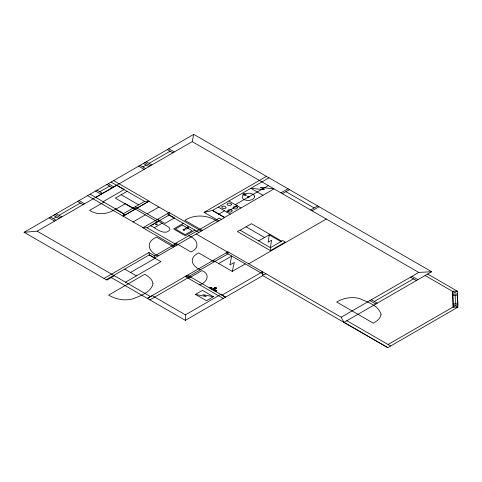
<?xml version="1.0" encoding="UTF-8"?>
<svg xmlns="http://www.w3.org/2000/svg" width="482" height="482" viewBox="0 0 482 482"><rect width="100%" height="100%" fill="white"/><g stroke="black" fill="none" stroke-linecap="round" stroke-linejoin="round"><path stroke-width="0.72" d="M270.414 250.622L285.272 242.036L282.729 240.572L270.414 247.682L239.916 230.077L237.373 231.547L270.414 250.622L270.414 247.682L271.535 240.253L268.149 242.211L269.281 234.776M111.252 277.566L185.341 320.343L185.425 314.824L220.786 294.412L225.522 297.141M147.046 227.763L174.791 243.784L174.876 246.278L142.889 227.811L147.046 227.763L168.995 215.093L169.254 212.592L201.247 231.059M114.385 275.758L106.884 280.09L24.1 232.294L37.144 231.167L192.222 141.636L193.722 134.364L431.667 271.74L343.901 322.416L341.16 317.216L227.968 251.845L185.239 276.511L223.244 298.454M87.573 195.65L123.049 216.129L123.633 213.532L144.588 201.434L149.095 201.096L113.619 180.611M232.246 271.384L234.306 262.395L229.884 264.955L231.697 256.026L218.677 263.546L213.225 260.352M262.979 195.27L250.905 188.305L264.473 189.721L260.364 187.347L274.035 188.89L224.443 217.509L212.484 210.447L224.714 217.509L154.71 257.924L149.354 254.833L148.92 252.55L104.052 278.457M24.1 232.294L193.722 134.364M53.309 218.635L56.165 216.984M59.099 215.291L80.301 203.049M99.792 191.8L109.625 186.118M142.883 166.923L146.13 165.043M149.065 163.35L170.068 151.221M95.713 197.409L116.765 185.257L124.169 189.528L103.118 201.687M103.889 202.133L89.58 210.393C97.581 215.532 108.113 214.357 115.65 208.923M127.061 191.366L115.319 198.144L132.797 208.236M123.049 216.129L149.095 201.096M135.4 209.098L123.157 216.165L143.112 227.685M137.195 208.061L148.932 201.283L168.887 212.803M133.134 221.925L145.377 214.858M147.173 213.821L158.909 207.043M142.889 227.811L169.254 212.592M154.306 227.745C158.295 230.504 166.435 235.276 169.983 229.522L169.345 227.853L167.941 226.618L158.614 221.196L150.788 225.715L154.306 227.745L162.133 223.232M183.256 223.359L173.55 228.962L185.293 235.74L194.999 230.137M218.888 220.87L204.115 212.345L266.45 176.352M212.387 210.544L268.992 177.822M218.659 214.165L224.588 210.742M268.347 185.582L235.343 204.639L237.421 205.838L226.757 211.996M106.245 279.723L149.354 254.833M174.791 243.784L219.226 218.129L221.431 219.406M148.92 252.55L154.71 255.894L175.237 244.043L176.996 245.061M130.538 272.475L155.071 258.31M125.489 282.169L160.94 261.696L149.203 254.918M280.946 192.86L287.995 188.793M282.416 193.704L289.459 189.637M240.157 230.215L251.453 223.696L281.717 241.157M147.305 298.376L187.444 275.204L225.486 297.165M147.45 298.466L152.27 295.683L185.425 314.824M149.866 299.858L190.01 276.686M188.462 278.373L201.892 270.625C210.899 274.204 207.061 282.422 199.656 284.838M310.601 209.977L317.644 205.91M258.671 240.904L269.974 234.373M312.065 210.827L319.114 206.76M245.29 263.877L232.27 271.396L218.677 263.546M195.475 294.388L202.416 290.381L213.424 296.737L206.489 300.744L195.475 294.388L206.23 296.587L202.874 294.653L213.424 296.737M248.7 263.817L326.272 219.027M210.291 288.278L211.508 287.603M212.484 289.543L214.171 288.573L214.876 287.543L216.641 287.923L216.478 288.471L213.014 289.851M215.201 291.116L216.394 290.429M222.039 295.135L262.473 271.788L262.829 275.608L387.787 347.636L457.9 307.155L457.34 291.182L427.667 274.053M185.341 320.343L262.829 275.608M265.974 273.788L264.214 274.806L226.172 252.875M341.16 317.216L418.756 272.42L431.667 271.74M374.321 301.461L413.478 278.855M388.094 344.516L455.357 305.684L457.9 307.155L453.213 307.209L452.646 291.236L457.34 291.182L454.791 292.652L425.118 275.523M204.115 212.345L212.484 210.447M185.239 276.511L189.233 276.24L227.974 253.869L227.968 251.845M452.749 294.038L457.436 293.978L457.822 305.004L453.14 305.058M452.791 295.231L457.472 295.177M453.092 303.859L457.779 303.805M285.94 191.673L314.119 207.941M192.222 141.636L418.756 272.42M412.008 276.313L417.882 279.705M410.537 277.156L416.412 280.548M168.766 148.775L174.309 151.975M167.296 149.625L172.839 152.824M228.854 201L240.94 207.977M146.293 161.747L151.836 164.952M144.823 162.597L150.372 165.796M269.221 234.812L280.964 241.59M143.359 163.446L148.902 166.645M218.226 207.133L230.312 214.11M140.111 165.32L145.654 168.519M246.025 226.805L264.552 237.506M371.381 299.762L377.255 303.154M138.641 166.163L144.184 169.369M369.917 300.611L375.791 304.003M217.629 221.6C208.049 214.912 194.83 213.966 184.841 220.328L202.338 230.426M167.26 213.743L174.484 217.918L164.88 223.461L157.656 219.292M168.995 215.093L198.952 232.384M111.077 182.082L144.588 201.434M346.853 320.711L390.637 345.986M196.18 233.981L227.54 252.086M108.317 183.672L113.866 186.871M106.853 184.522L112.396 187.721M343.997 322.356L387.787 347.636M121.193 194.758L138.671 204.85M188.697 235.758C197.186 238.572 200.97 247.941 190.902 251.923L175.797 243.205M135.117 206.898L159.15 220.774M133.357 207.917L157.391 221.792M135.074 209.188L125.441 203.627L115.572 209.327L125.206 214.888M97.021 190.197L102.564 193.396M95.55 191.047L101.1 194.246M214.159 261.847L198.741 252.948C188.432 257.509 191.462 266.166 200.5 269.733M90.116 194.18L123.633 213.532M173.641 247.001L156.511 237.108C145.112 242.145 148.143 251.839 158.271 255.87M78.994 200.602L84.537 203.802M77.53 201.452L83.073 204.651M214.05 288.64L214.574 288.947M213.677 288.857L210.839 287.218L209.646 287.911L215.828 291.477L217.02 290.791L214.207 289.164M56.328 213.689L61.871 216.894M54.858 214.538L60.401 217.744M53.388 215.388L58.937 218.587M50.538 217.033L56.087 220.232M49.074 217.876L54.617 221.081M124.669 269.083L136.412 275.861M37.144 231.167L150.577 296.659M455.135 295.207L455.436 303.835M452.664 291.423L453.201 306.932M154.71 255.894L154.71 257.924M153.029 283.778C150.908 292.381 140.738 295.593 133.394 298.683C125.085 301.154 116.011 299.479 108.637 295.111L144.775 274.252C148.366 276.433 152.589 279.217 153.029 283.778M381.081 314.3C380.672 318.56 376.725 321.163 373.369 323.199L336.659 302.009C343.552 297.93 352.029 296.364 359.795 298.671C367.585 302.142 378.454 305.341 381.081 314.3M221.871 206.886L222.208 208.182L223.925 208.646L225.341 208.357L226.136 207.368L224.757 206.182L223.094 206.182L221.871 206.886M231.456 204.296L230.655 205.284L229.245 205.573L227.829 205.284L227.028 204.296L227.528 203.476L229.245 203.018L230.962 203.476L231.456 204.296M232.161 210.845L231.36 211.833L229.95 212.122L228.534 211.833L227.733 210.839L228.233 210.025L229.944 209.562L231.667 210.025L232.161 210.845M237.481 207.772L236.68 208.76L235.264 209.049L233.547 208.585L233.053 207.772L233.854 206.778L235.264 206.495L236.981 206.953L237.481 207.772M254.592 196.734C254.243 198.686 252.339 199.693 250.574 200.114A6.224 3.591 0 0 1 244.296 199.662L243.458 199.18A6.224 3.591 0 0 1 242.681 195.553C245.519 192.565 251.351 192.3 254.195 195.391L254.592 196.734M184.473 229.751C183.262 230.902 183.256 228.607 184.473 229.751M184.889 229.751L183.919 230.312L182.949 229.751L183.919 229.191L184.889 229.751M248.917 196.813C247.718 197.957 247.748 195.716 248.917 196.813M249.327 196.807L248.357 197.367L247.435 196.837L248.405 196.276L249.327 196.807M156.783 223.943L155.541 224.66L156.132 225.004L157.379 224.287L156.783 223.943M182.341 225.016L175.388 229.034L185.172 234.68L192.125 230.667L182.341 225.016M243.934 193.583L242.759 194.258L245.368 195.764L246.543 195.09L243.934 193.583M187.733 226.871L184.998 228.456L186.166 229.131L188.908 227.552L187.733 226.871M211.309 288.055L210.917 287.941L211.309 288.055M215.617 290.544L215.647 290.574M214.87 287.567L216.436 288.483L216.135 287.881L214.87 287.567"/></g></svg>
